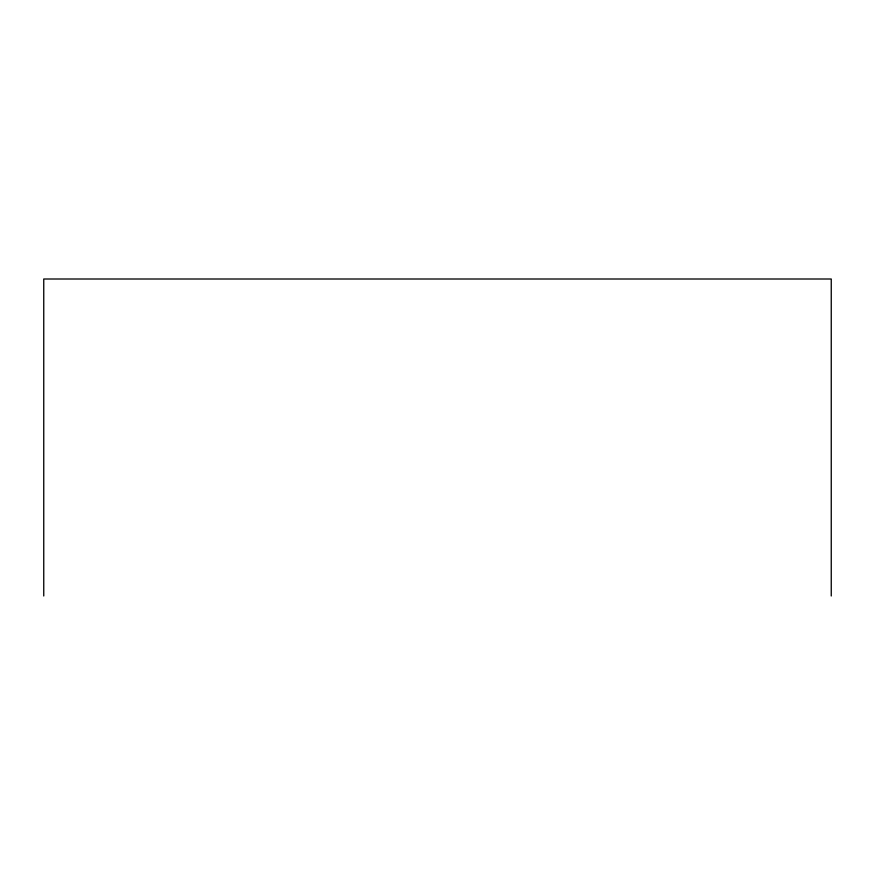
<?xml version="1.0" encoding="UTF-8"?>
<svg xmlns="http://www.w3.org/2000/svg" width="875" height="875" viewBox="0 0 875 875"><rect width="100%" height="100%" fill="white"/><g stroke="black" fill="none" stroke-linecap="round" stroke-linejoin="round"><path stroke-width="1.31" d="M831.25 595.995L831.25 279.005L43.75 279.005L43.75 595.995"/></g></svg>
